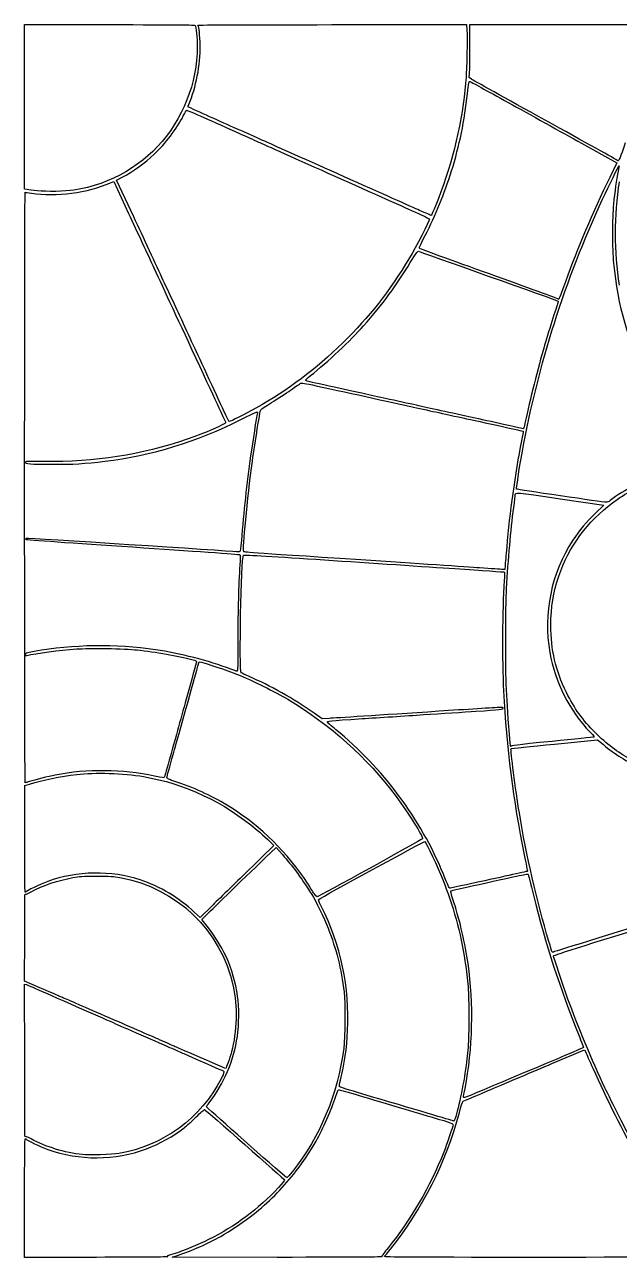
# Model space of a CAD drawing. Extents: x -1349 to 2651, y -893 to 1107.
# Drawn here: x -1349 to -384, y -893 to 1107 of the extents above; entities that cross this region are included whole.
import ezdxf

# ---------------------------------------------------------------- set-up
doc = ezdxf.new("R2010")
doc.units = 0
doc.layers.add('Calque_1', color=7, linetype='CONTINUOUS')

msp = doc.modelspace()

# ---------------------------------------------------------------- linework, layer by layer
at = {"layer": 'Calque_1', "color": 7}
for p, q in [((-1348.57136, 973.989852), (-1348.57136, 1107.42858)), ((-1348.57136, 1107.42858), (-1210.69376, 1107.42858)), ((-850.41112, 1107.413268), (-631.750896, 1107.428548)), ((-631.750896, 1107.428548), (-631.022616, 1098.685692)), ((-626.07136, 1071.678772), (-626.07136, 1107.428964)), ((-626.07136, 1107.428964), (-449.1932, 1107.428772)), ((-449.1932, 1107.428772), (-272.315056, 1107.42858)), ((-627.549088, 1021.44222), (-626.810232, 1028.685404)), ((-623.810232, 1019.035612), (-627.549088, 1021.44222)), ((-1348.57136, 840.55113), (-1348.57136, 973.989852)), ((-444.905136, 915.08735), (-387.73892, 883.38706)), ((-387.73892, 883.38706), (-399.257536, 859.65782)), ((-387.12136, 887.30318), (-387.12136, 887.30318)), ((-1344.32136, 839.9175), (-1348.57136, 840.55113)), ((-1209.27992, 850.79391), (-1204.02776, 853.11666)), ((-1204.02776, 853.11666), (-1179.83728, 801.02262)), ((-1199.29376, 854.90919), (-1190.18256, 859.77698)), ((-1171.6176, 795.41889), (-1199.29376, 854.90919)), ((-1328.07136, 837.90856), (-1328.07136, 837.90856)), ((-708.07136, 806.158388), (-708.07136, 806.15842)), ((-482.664776, 662.023068), (-482.664776, 662.023068)), ((-1022.06344, 473.67858), (-1022.06344, 473.67858)), ((-566.07136, 457.544828), (-566.07136, 457.544828)), ((-1348.57136, 356.42858), (-1348.57136, 356.42858)), ((-479.399928, 342.941724), (-479.399928, 342.941724)), ((-479.810712, 338.350868), (-408.795168, 328.067548)), ((-408.795168, 328.067548), (-422.261712, 315.062748)), ((-610.57136, 226.030388), (-610.57136, 226.030388)), ((-569.730552, 223.42858), (-573.400952, 223.55434)), ((-569.162808, 229.67858), (-569.730552, 223.42858)), ((-1067.44056, 66.776476), (-1065.4284, 73.62438)), ((-1065.4284, 73.62438), (-1061.78488, 72.94078)), ((-866.07136, -18.738636), (-879.03304, -9.592556)), ((-854.57136, -18.117036), (-866.07136, -18.738636)), ((-560.85452, -58.538556), (-560.85452, -58.538556)), ((-489.21544, -59.772956), (-419.359528, -52.726716)), ((-419.359528, -52.726716), (-409.71544, -60.741356)), ((-1348.32688, -214.563196), (-1348.07136, -127.157596)), ((-1348.07136, -127.157596), (-1340.57136, -124.785356)), ((-957.63488, -243.785996), (-940.76352, -227.500636)), ((-940.76352, -227.500636), (-930.47256, -239.085996)), ((-661.516736, -289.321436), (-661.516744, -289.321436)), ((-878.84808, -302.321436), (-878.84808, -302.321436)), ((-1064.07136, -341.408636), (-1073.54816, -332.376716)), ((-1073.54816, -332.376716), (-1073.54816, -332.376716)), ((-1045.07136, -322.722716), (-1064.07136, -341.408636)), ((-1060.90904, -344.465916), (-1054.49016, -337.919916)), ((-1058.2152, -347.768716), (-1060.90904, -344.465916)), ((-1348.57136, -444.328716), (-1348.49216, -373.199996)), ((-493.04176, -396.390396), (-493.04176, -396.390396)), ((-1348.4924, -573.713036), (-1348.5716, -449.354636)), ((-1348.5716, -449.354636), (-1346.3, -449.924716)), ((-1323.82136, -455.089836), (-1348.57136, -444.328716)), ((-493.07136, -578.210316), (-440.07136, -555.797036)), ((-440.07136, -555.797036), (-438.205696, -559.934236)), ((-1025.61776, -585.054956), (-1025.618, -585.054956)), ((-636.567488, -632.437996), (-636.567488, -632.437996)), ((-654.07136, -671.060956), (-654.07136, -671.060956)), ((-1255.0716, -725.916636), (-1255.07136, -725.916636)), ((-927.24856, -760.343436), (-927.24856, -760.343436)), ((-1348.57136, -892.571356), (-1348.57136, -795.571356)), ((-1348.57136, -795.571356), (-1348.57136, -795.571436)), ((-1231.82136, -892.556156), (-1348.57136, -892.571356)), ((-1109.07136, -892.529996), (-1100.36432, -889.581196)), ((-938.85272, -892.550796), (-1109.07136, -892.529996)), ((-1100.36432, -889.581196), (-1100.36432, -889.581436)), ((-764.82136, -890.820556), (-764.82136, -890.820556))]:
    msp.add_line(p, q, dxfattribs=at)
for points in [[(-1210.69376, 1107.42858), (-1098.46368, 1107.42858), (-1072.61464, 1107.18566), (-1071.7324, 1106.122676)], [(-1071.7324, 1106.122676), (-1071.13632, 1105.404428), (-1070.1816, 1099.891924), (-1069.6108, 1093.872676)], [(-1067.66696, 1106.50882), (-1068.48904, 1107.029268), (-978.40136, 1107.404308), (-850.41112, 1107.413268)], [(-1063.97576, 1079.42858), (-1064.80024, 1097.558068), (-1065.8648, 1105.367868), (-1067.66696, 1106.50882)], [(-1069.6108, 1093.872676), (-1064.00608, 1034.768116), (-1081.45688, 975.3209), (-1118.898, 925.97282)], [(-631.022616, 1098.685692), (-630.138648, 1088.073772), (-631.176256, 1033.24482), (-632.484672, 1021.428548)], [(-1080.17008, 983.484252), (-1068.88992, 1011.48914), (-1062.5848, 1048.844484), (-1063.97576, 1079.42858)], [(-626.810232, 1028.685404), (-626.403848, 1032.669148), (-626.07136, 1052.016164), (-626.07136, 1071.678772)], [(-632.484672, 1021.428548), (-633.002328, 1016.753548), (-633.933872, 1007.528548), (-634.55476, 1000.928548)], [(-634.55476, 1000.928548), (-640.146392, 941.489756), (-657.91792, 871.263358), (-681.737936, 814.478348)], [(-630.10668, 995.92858), (-628.326336, 1012.905276), (-627.883392, 1015.42858), (-626.683576, 1015.42858)], [(-626.683576, 1015.42858), (-626.216256, 1015.42858), (-597.987328, 999.984372), (-563.952632, 981.108108)], [(-504.07136, 952.403396), (-567.87136, 987.727476), (-621.753848, 1017.71198), (-623.810232, 1019.035612)], [(-1082.65184, 973.42858), (-1084.06744, 973.42858), (-1083.82536, 974.409372), (-1080.17008, 983.484252)], [(-655.966376, 870.30619), (-643.240608, 910.69897), (-634.687288, 952.249652), (-630.10668, 995.92858)], [(-563.952632, 981.108108), (-529.917928, 962.231852), (-476.34656, 932.522508), (-444.905136, 915.08735)], [(-1091.16232, 959.357252), (-1088.58552, 964.346484), (-1086.13648, 968.42858), (-1085.72008, 968.42858)], [(-1085.72008, 968.42858), (-1084.00032, 968.42858), (-1042.4076, 950.221684), (-1000.07136, 930.93646)], [(-1069.90184, 967.8255), (-1076.40864, 970.907188), (-1082.14616, 973.42858), (-1082.65184, 973.42858)], [(-997.67576, 935.457748), (-1004.46736, 938.15242), (-1056.20056, 961.336356), (-1069.90184, 967.8255)], [(-1138.54184, 897.11672), (-1120.76424, 913.7946), (-1101.88616, 938.593964), (-1091.16232, 959.357252)], [(-387.12136, 887.30318), (-387.643856, 887.784209), (-440.27136, 917.07931), (-504.07136, 952.403396)], [(-1118.898, 925.97282), (-1153.3304, 880.59039), (-1209.58184, 847.88387), (-1268.57136, 838.94762)], [(-1000.07136, 930.93646), (-991.27136, 926.927852), (-977.32136, 920.6407), (-969.07136, 916.96503)], [(-984.57136, 929.68354), (-989.24632, 931.85458), (-995.14336, 934.45298), (-997.67576, 935.457748)], [(-954.57136, 916.14936), (-966.39632, 921.42212), (-979.89632, 927.5125), (-984.57136, 929.68354)], [(-969.07136, 916.96503), (-960.82136, 913.28936), (-905.24632, 888.44228), (-845.57136, 861.74932)], [(-830.07136, 860.58643), (-886.72136, 885.87328), (-942.74632, 910.8766), (-954.57136, 916.14936)], [(-374.523576, 915.42858), (-378.369056, 902.04621), (-384.488032, 886.42858), (-385.88576, 886.42858)], [(-1190.18256, 859.77698), (-1173.21552, 868.84188), (-1153.43664, 883.14334), (-1138.54184, 897.11672)], [(-385.88576, 886.42858), (-386.04284, 886.42858), (-386.598856, 886.822149), (-387.12136, 887.30318)], [(-845.57136, 861.74932), (-785.89636, 835.05635), (-726.837128, 808.65183), (-714.328616, 803.07261)], [(-708.07136, 806.15842), (-718.52136, 810.80697), (-773.42136, 835.29958), (-830.07136, 860.58643)], [(-698.916112, 765.10669), (-681.40496, 799.28644), (-667.986656, 832.15275), (-655.966376, 870.30619)], [(-410.822248, 824.42858), (-400.858472, 845.90407), (-384.82084, 878.42858), (-384.1952, 878.42858)], [(-385.619832, 869.67858), (-388.39168, 856.12654), (-391.314216, 835.63693), (-393.215168, 816.42858)], [(-384.1952, 878.42858), (-383.994432, 878.42858), (-384.63552, 874.49108), (-385.619832, 869.67858)], [(-1337.57136, 833.91171), (-1297.75416, 827.70442), (-1246.12768, 834.49808), (-1209.27992, 850.79391)], [(-399.257536, 859.65782), (-427.88612, 800.680769), (-451.405256, 745.334132), (-471.17024, 690.42858)], [(-383.516232, 684.67774), (-392.062176, 738.355236), (-392.050608, 798.57968), (-383.483992, 852.380249)], [(-1348.57136, 356.42858), (-1348.57136, 619.87858), (-1348.23384, 835.42051), (-1347.82136, 835.41064)], [(-1347.82136, 835.41064), (-1347.40888, 835.40064), (-1342.79632, 834.72626), (-1337.57136, 833.91171)], [(-1328.07136, 837.90856), (-1334.67136, 838.66498), (-1341.98384, 839.569), (-1344.32136, 839.9175)], [(-1268.57136, 838.94762), (-1283.24592, 836.72459), (-1313.17968, 836.20185), (-1328.07136, 837.90856)], [(-540.943288, 415.42858), (-515.512936, 555.406212), (-471.603656, 693.423052), (-410.822248, 824.42858)], [(-1179.83728, 801.02262), (-1166.53248, 772.3709), (-1148.156, 732.72858), (-1139.00064, 712.92858)], [(-714.328616, 803.07261), (-701.820112, 797.49339), (-691.582608, 792.50302), (-691.578616, 791.9829)], [(-688.854888, 797.867317), (-688.973952, 797.778817), (-697.62136, 801.509848), (-708.07136, 806.158388)], [(-681.737936, 814.478348), (-685.5332, 805.430748), (-688.735832, 797.955778), (-688.854888, 797.867317)], [(-393.215168, 816.42858), (-395.596368, 792.36734), (-395.596368, 744.48982), (-393.215168, 720.42858)], [(-1123.62256, 692.42858), (-1134.798, 716.35358), (-1156.39576, 762.69922), (-1171.6176, 795.41889)], [(-691.578616, 791.9829), (-691.558936, 789.421509), (-714.731792, 744.752108), (-724.288872, 728.92858)], [(-707.405432, 744.057908), (-708.905368, 745.162548), (-708.059512, 747.259812), (-698.916112, 765.10669)], [(-594.405432, 702.944044), (-655.639168, 724.881892), (-706.489168, 743.383132), (-707.405432, 744.057908)], [(-724.288872, 728.92858), (-757.92756, 673.23346), (-788.572456, 634.220292), (-832.7068, 590.904708)], [(-798.710296, 618.835548), (-768.193368, 653.42818), (-744.952112, 684.896348), (-722.9388, 721.42858)], [(-722.9388, 721.42858), (-713.963576, 736.323412), (-711.39916, 739.885548), (-709.779432, 739.707756)], [(-709.779432, 739.707756), (-708.295792, 739.544908), (-484.338984, 659.805252), (-482.81068, 658.8957)], [(-393.215168, 720.42858), (-386.424408, 651.810412), (-369.46892, 592.257908), (-339.831056, 532.92858)], [(-1139.00064, 712.92858), (-1122.37224, 676.966804), (-1098.49256, 625.606508), (-1065.0744, 553.92858)], [(-482.664776, 662.023068), (-482.8884, 662.591764), (-533.171688, 681.006204), (-594.405432, 702.944044)], [(-1090.80832, 621.92858), (-1097.6808, 636.77858), (-1112.4472, 668.50358), (-1123.62256, 692.42858)], [(-471.17024, 690.42858), (-480.666592, 664.048484), (-482.083928, 660.545908), (-482.664776, 662.023068)], [(-484.112592, 654.334572), (-487.555576, 644.626428), (-501.801192, 598.58666), (-507.534216, 578.639252)], [(-482.81068, 658.8957), (-482.667312, 658.810396), (-483.253168, 656.75786), (-484.112592, 654.334572)], [(-1072.06376, 581.42858), (-1075.5008, 588.85358), (-1083.93592, 607.07858), (-1090.80832, 621.92858)], [(-884.85536, 538.0001), (-857.49224, 559.644452), (-819.368, 595.418892), (-798.710296, 618.835548)], [(-1022.06344, 473.67858), (-1027.1908, 484.673508), (-1061.74384, 559.134956), (-1072.06376, 581.42858)], [(-832.7068, 590.904708), (-875.98504, 548.42934), (-921.3832, 514.35206), (-973.57136, 485.167412)], [(-507.534216, 578.639252), (-517.618328, 543.552748), (-531.561688, 487.15282), (-537.562088, 457.17858)], [(-1065.0744, 553.92858), (-1030.34168, 479.43102), (-1022.6968, 462.91238), (-1022.38616, 461.68994)], [(-917.07136, 514.499316), (-909.37136, 519.979748), (-902.11632, 524.951892), (-900.94904, 525.548508)], [(-900.94904, 525.548508), (-899.27392, 526.404668), (-893.90032, 525.562508), (-875.44904, 521.551876)], [(-892.68304, 530.140276), (-893.25816, 530.715412), (-890.26432, 533.72158), (-884.85536, 538.0001)], [(-763.07136, 500.910836), (-877.9808, 526.010452), (-891.63176, 529.088948), (-892.68304, 530.140276)], [(-875.44904, 521.551876), (-842.16032, 514.316236), (-745.739512, 493.187372), (-722.07136, 487.941972)], [(-947.90656, 494.25682), (-938.6472, 499.909756), (-924.77136, 509.018876), (-917.07136, 514.499316)], [(-713.07136, 489.943572), (-724.07136, 492.371484), (-746.57136, 497.306748), (-763.07136, 500.910836)], [(-973.57136, 485.167412), (-991.80624, 474.970124), (-1014.6376, 463.42858), (-1016.57496, 463.42858)], [(-997.7396, 466.64034), (-971.50416, 479.895956), (-970.43088, 480.339156), (-970.98472, 477.689236)], [(-978.98576, 399.42858), (-974.71376, 430.62462), (-966.66664, 480.372924), (-965.55584, 482.453668)], [(-965.55584, 482.453668), (-965.10808, 483.29246), (-957.16592, 488.603876), (-947.90656, 494.25682)], [(-722.07136, 487.941972), (-711.07136, 485.504116), (-692.84636, 481.490596), (-681.57136, 479.023052)], [(-617.57136, 468.97742), (-659.270048, 478.106948), (-691.818312, 485.25262), (-713.07136, 489.943572)], [(-1218.57136, 398.985964), (-1143.51384, 408.03658), (-1067.84768, 431.217788), (-997.7396, 466.64034)], [(-1022.38616, 461.68994), (-1021.79808, 459.37606), (-1056.21176, 444.603428), (-1084.9304, 434.841788)], [(-1016.57496, 463.42858), (-1016.96472, 463.42858), (-1019.43456, 468.041084), (-1022.06344, 473.67858)], [(-970.98472, 477.689236), (-972.5384, 470.255276), (-978.86592, 430.165788), (-981.99536, 407.92858)], [(-681.57136, 479.023052), (-670.29636, 476.555492), (-647.79636, 471.623636), (-631.57136, 468.063372)], [(-631.57136, 468.063372), (-615.34636, 464.503108), (-588.12136, 458.549132), (-571.07136, 454.8323)], [(-566.07136, 457.544828), (-580.37136, 460.762124), (-603.54636, 465.90678), (-617.57136, 468.97742)], [(-571.07136, 454.8323), (-554.02136, 451.115476), (-539.932728, 447.977988), (-539.763296, 447.860116)], [(-539.392256, 451.5619), (-539.76576, 451.63518), (-551.77136, 454.327548), (-566.07136, 457.544828)], [(-539.763296, 447.860116), (-539.593872, 447.742236), (-540.810624, 440.734428), (-542.467176, 432.287188)], [(-537.562088, 457.17858), (-538.195184, 454.016084), (-539.018752, 451.488572), (-539.392256, 451.5619)], [(-1084.9304, 434.841788), (-1160.108, 409.288492), (-1234.86616, 397.60154), (-1316.82136, 398.59026)], [(-542.467176, 432.287188), (-552.998096, 378.58738), (-561.816656, 315.473444), (-566.549912, 259.92858)], [(-981.99536, 407.92858), (-988.28128, 363.263092), (-993.32016, 316.97022), (-996.94632, 270.570564)], [(-550.348488, 353.87238), (-551.13912, 354.663012), (-546.675992, 383.873788), (-540.943288, 415.42858)], [(-1316.82136, 398.59026), (-1345.1476, 398.931988), (-1347.57136, 398.828276), (-1347.57136, 397.2745)], [(-1347.57136, 397.2745), (-1347.57136, 394.81806), (-1340.4396, 394.312156), (-1303.07136, 394.117828)], [(-1303.07136, 394.117828), (-1270.92776, 393.950668), (-1250.63336, 395.119852), (-1218.57136, 398.985964)], [(-993.00888, 252.496612), (-995.30608, 254.719044), (-987.26592, 338.9621), (-978.98576, 399.42858)], [(-310.57136, 377.420788), (-341.16676, 369.63818), (-376.618672, 352.696052), (-398.715256, 335.297708)], [(-1347.7016, -122.571436), (-1348.19336, -122.571436), (-1348.57136, 85.593084), (-1348.57136, 356.42858)], [(-555.0294, 324.093372), (-553.67748, 334.633996), (-552.564472, 343.858996), (-552.556048, 344.593372)], [(-552.556048, 344.593372), (-552.506128, 348.94426), (-553.639016, 349.041476), (-479.810712, 338.350868)], [(-479.399928, 342.941724), (-518.080648, 348.612588), (-550.007496, 353.531388), (-550.348488, 353.87238)], [(-405.715256, 332.529812), (-407.56112, 332.585492), (-440.719216, 337.270844), (-479.399928, 342.941724)], [(-394.822032, 331.63158), (-385.479168, 338.595716), (-370.254008, 348.43422), (-368.838912, 348.421892)], [(-566.761336, 191.92858), (-563.8886, 241.45982), (-559.979152, 285.50126), (-555.0294, 324.093372)], [(-481.939232, 212.745812), (-465.825472, 259.93414), (-435.512768, 301.30082), (-394.822032, 331.63158)], [(-398.715256, 335.297708), (-401.200432, 333.340948), (-403.426392, 332.460772), (-405.715256, 332.529812)], [(-422.261712, 315.062748), (-437.370856, 300.47166), (-448.480288, 287.183572), (-459.159832, 270.92858)], [(-1346.26528, 273.99254), (-1347.30728, 273.592692), (-1347.55744, 273.014644), (-1346.95096, 272.40814)], [(-1346.95096, 272.40814), (-1346.42576, 271.882956), (-1268.18896, 266.27622), (-1173.09152, 259.948708)], [(-1005.04896, 251.998676), (-1016.90696, 253.38262), (-1344.8828, 274.523044), (-1346.26528, 273.99254)], [(-996.94632, 270.570564), (-997.91416, 258.18646), (-998.69312, 252.971364), (-999.66472, 252.370876)], [(-459.159832, 270.92858), (-494.169168, 217.641972), (-507.693536, 151.690508), (-496.46344, 89.01778)], [(-1173.09152, 259.948708), (-1077.994, 253.621204), (-999.81112, 248.068356), (-999.35184, 247.609068)], [(-999.66472, 252.370876), (-1000.41376, 251.907972), (-1002.83664, 251.740476), (-1005.04896, 251.998676)], [(-997.32136, 55.72438), (-1000.85688, 58.408884), (-997.24216, 243.158188), (-993.58208, 246.817852)], [(-999.35184, 247.609068), (-998.89256, 247.149788), (-998.96808, 239.60878), (-999.5196, 230.851292)], [(-803.07136, 238.90294), (-995.88768, 251.663084), (-991.84848, 251.374004), (-993.00888, 252.496612)], [(-993.58208, 246.817852), (-993.05104, 247.348884), (-939.206, 244.155148), (-861.8776, 239.006012)], [(-566.549912, 259.92858), (-567.674736, 246.72858), (-568.850552, 233.116084), (-569.162808, 229.67858)], [(-999.5196, 230.851292), (-1001.67264, 196.66434), (-1002.65792, 158.811268), (-1002.6736, 109.67858)], [(-861.8776, 239.006012), (-789.93416, 234.215452), (-694.918608, 227.885508), (-650.73192, 224.93946)], [(-610.57136, 226.030388), (-628.99636, 227.323052), (-715.62136, 233.1157), (-803.07136, 238.90294)], [(-650.73192, 224.93946), (-606.545216, 221.99342), (-570.258312, 219.43578), (-570.09432, 219.255804)], [(-573.400952, 223.55434), (-575.41968, 223.62354), (-592.14636, 224.737732), (-610.57136, 226.030388)], [(-570.644, 205.42858), (-573.754528, 155.899268), (-574.148088, 77.975684), (-571.548048, 26.428564)], [(-570.09432, 219.255804), (-569.930336, 219.075828), (-570.17772, 212.85358), (-570.644, 205.42858)], [(-494.822008, 132.92858), (-494.822008, 162.37134), (-490.95084, 186.35578), (-481.939232, 212.745812)], [(-568.037296, 107.42858), (-568.037296, 145.9457), (-567.54768, 178.370548), (-566.761336, 191.92858)], [(-469.627648, 23.928564), (-487.15244, 59.65878), (-494.822008, 92.84018), (-494.822008, 132.92858)], [(-1136.07136, 93.32298), (-1200.73576, 102.761684), (-1270.7444, 101.69978), (-1333.07136, 90.33498)], [(-1002.6736, 109.67858), (-1002.6872, 67.236484), (-1002.9228, 58.42858), (-1004.04488, 58.42858)], [(-560.85452, -58.538556), (-567.374672, 21.977764), (-568.037296, 37.288804), (-568.037296, 107.42858)], [(-1333.07136, 90.33498), (-1347.34448, 87.73238), (-1347.57136, 87.652876), (-1347.57136, 85.25278)], [(-1347.57136, 85.25278), (-1347.57136, 83.527076), (-1347.14784, 83.318076), (-1344.82992, 83.89978)], [(-1344.82992, 83.89978), (-1331.05184, 87.357876), (-1291.06368, 92.65698), (-1264.66568, 94.522876)], [(-1264.66568, 94.522876), (-1243.00824, 96.053676), (-1186.19952, 95.153876), (-1166.07136, 92.961276)], [(-1166.07136, 92.961276), (-1136.37072, 89.725876), (-1098.84984, 83.109676), (-1077.4384, 77.33218)], [(-1014.2356, 61.79478), (-1049.86616, 75.369076), (-1097.47648, 87.689484), (-1136.07136, 93.32298)], [(-496.46344, 89.01778), (-487.656112, 39.866084), (-464.512352, -6.015996), (-431.2224, -40.321436)], [(-1069.83952, 73.044476), (-1070.08704, 71.88078), (-1077.58528, 44.82858), (-1086.50232, 12.928564)], [(-1083.49736, 9.428564), (-1075.77288, 37.203604), (-1068.54728, 63.010084), (-1067.44056, 66.776476)], [(-1077.4384, 77.33218), (-1070.2484, 75.39218), (-1069.43752, 74.93458), (-1069.83952, 73.044476)], [(-1061.78488, 72.94078), (-1055.28616, 71.721676), (-1020.51696, 59.908476), (-1003.07136, 52.99238)], [(-1004.04488, 58.42858), (-1004.79008, 58.42858), (-1009.37592, 59.94338), (-1014.2356, 61.79478)], [(-1003.07136, 52.99238), (-981.69064, 44.51618), (-940.578, 24.284004), (-921.57136, 12.884884)], [(-984.57136, 49.88418), (-990.89632, 52.574284), (-996.63384, 55.202276), (-997.32136, 55.72438)], [(-879.03304, -9.592556), (-912.01312, 13.679204), (-950.67952, 35.469844), (-984.57136, 49.88418)], [(-571.548048, 26.428564), (-566.85988, -66.516716), (-556.401888, -149.543196), (-538.05668, -239.461116)], [(-422.59692, -41.597036), (-443.15108, -21.042796), (-457.107472, -1.598156), (-469.627648, 23.928564)], [(-1086.50232, 12.928564), (-1095.41936, -18.971436), (-1106.9576, -60.301596), (-1112.1428, -78.916236)], [(-1107.6064, -76.571436), (-1102.07096, -57.046396), (-1091.22192, -18.346396), (-1083.49736, 9.428564)], [(-921.57136, 12.884884), (-852.17416, -28.735596), (-794.183608, -80.861196), (-745.842536, -145.071436)], [(-857.3812, -24.102156), (-857.8052, -22.199436), (-856.57136, -22.077356), (-801.07136, -18.533356)], [(-676.57136, -6.596796), (-773.711024, -12.991116), (-844.49936, -17.572556), (-854.57136, -18.117036)], [(-801.07136, -18.533356), (-774.67136, -16.847516), (-729.89636, -13.942156), (-701.57136, -12.076796)], [(-701.57136, -12.076796), (-673.24636, -10.211516), (-634.99636, -7.742236), (-616.57136, -6.589436)], [(-577.57136, -0.332316), (-584.259048, -0.649596), (-635.024312, -3.861916), (-676.57136, -6.596796)], [(-616.57136, -6.589436), (-576.270432, -4.067996), (-572.07136, -3.594396), (-572.07136, -1.571436)], [(-572.07136, -1.571436), (-572.07136, -0.388316), (-573.233168, -0.126556), (-577.57136, -0.332316)], [(-844.07136, -36.101356), (-851.22136, -30.266396), (-857.2108, -24.866716), (-857.3812, -24.102156)], [(-669.106176, -271.071436), (-706.089424, -181.127196), (-767.625088, -98.487756), (-844.07136, -36.101356)], [(-559.568112, -64.062156), (-559.98312, -65.245196), (-560.486416, -63.084156), (-560.85452, -58.538556)], [(-492.978872, -55.404236), (-554.08688, -61.629756), (-558.936032, -62.260236), (-559.568112, -64.062156)], [(-559.46984, -67.177036), (-559.250672, -66.980236), (-527.6362, -63.648316), (-489.21544, -59.772956)], [(-425.143976, -48.630636), (-426.20404, -48.663436), (-456.729736, -51.711356), (-492.978872, -55.404236)], [(-431.2224, -40.321436), (-425.237496, -46.488956), (-423.70312, -48.586316), (-425.143976, -48.630636)], [(-366.57136, -83.985436), (-385.8442, -73.662956), (-405.099016, -59.094956), (-422.59692, -41.597036)], [(-1112.1428, -78.916236), (-1117.32808, -97.530956), (-1121.84904, -113.211596), (-1122.18936, -113.762316)], [(-1117.87104, -114.040316), (-1117.76088, -112.957436), (-1113.14176, -96.096396), (-1107.6064, -76.571436)], [(-545.973432, -171.571436), (-551.952136, -135.135916), (-560.606088, -68.197836), (-559.46984, -67.177036)], [(-409.71544, -60.741356), (-391.798088, -75.631196), (-370.177432, -89.059436), (-349.70272, -98.013996)], [(-1340.57136, -124.785356), (-1319.54368, -118.134156), (-1290.3372, -112.106716), (-1264.07136, -108.997756)], [(-1299.07136, -110.158236), (-1309.8832, -112.292156), (-1332.61448, -117.978796), (-1340.4516, -120.510396)], [(-1138.07136, -111.654796), (-1189.39504, -100.583596), (-1247.80816, -100.040636), (-1299.07136, -110.158236)], [(-1264.07136, -108.997756), (-1234.85632, -105.539836), (-1188.84368, -107.057596), (-1155.57136, -112.576956)], [(-1155.57136, -112.576956), (-1089.37312, -123.557996), (-1025.1392, -153.819836), (-971.13832, -199.466716)], [(-1122.18936, -113.762316), (-1122.87288, -114.868316), (-1123.65608, -114.764316), (-1138.07136, -111.654796)], [(-1101.57136, -121.628796), (-1115.75376, -116.798636), (-1118.0432, -115.732716), (-1117.87104, -114.040316)], [(-1340.4516, -120.510396), (-1343.9608, -121.643996), (-1347.22328, -122.571436), (-1347.7016, -122.571436)], [(-1014.07136, -162.926156), (-1043.71992, -144.414796), (-1067.18368, -133.340716), (-1101.57136, -121.628796)], [(-745.842536, -145.071436), (-725.864792, -171.607356), (-701.487808, -210.630156), (-703.196616, -213.339116)], [(-889.92552, -285.339356), (-920.99296, -237.109036), (-965.42024, -193.301836), (-1014.07136, -162.926156)], [(-497.99048, -380.071436), (-517.8356, -313.746636), (-534.590312, -240.942556), (-545.973432, -171.571436)], [(-971.13832, -199.466716), (-960.98624, -208.048236), (-944.57136, -223.477516), (-944.57136, -224.438556)], [(-1347.32688, -300.299916), (-1348.3368, -301.642316), (-1348.5324, -284.868556), (-1348.32688, -214.563196)], [(-703.196616, -213.339116), (-704.260192, -215.025196), (-872.03824, -307.571436), (-874.03144, -307.571436)], [(-870.77416, -311.351196), (-866.676, -307.874236), (-700.537288, -217.474396), (-699.4642, -218.137596)], [(-699.4642, -218.137596), (-697.61724, -219.279116), (-677.449696, -261.428316), (-670.618456, -278.423836)], [(-944.57136, -224.438556), (-944.57136, -224.790396), (-962.90888, -242.843996), (-985.32136, -264.557596)], [(-930.47256, -239.085996), (-913.518, -258.173196), (-902.40432, -273.277596), (-882.65672, -304.071436)], [(-538.05668, -239.461116), (-535.080976, -254.046316), (-532.741952, -266.074796), (-532.85884, -266.191116)], [(-1054.49016, -337.919916), (-1048.6444, -331.958316), (-999.85552, -284.540316), (-957.63488, -243.785996)], [(-1338.24056, -299.629596), (-1318.77216, -289.173036), (-1294.08064, -280.720956), (-1270.32696, -276.382316)], [(-1161.07136, -280.088156), (-1208.0152, -264.563116), (-1263.78552, -265.565196), (-1311.07136, -282.783516)], [(-1270.32696, -276.382316), (-1259.69216, -274.439836), (-1254.63208, -274.141596), (-1232.07112, -274.127596)], [(-1232.07112, -274.127596), (-1209.42128, -274.113996), (-1204.5012, -274.399436), (-1193.8876, -276.345356)], [(-1193.8876, -276.345356), (-1101.64816, -293.257196), (-1030.20816, -361.787516), (-1010.17928, -452.571436)], [(-985.32136, -264.557596), (-1007.73384, -286.271196), (-1034.62136, -312.445516), (-1045.07136, -322.722716)], [(-670.618456, -278.423836), (-653.64168, -320.660556), (-641.044552, -366.698796), (-634.186312, -411.571436)], [(-661.516744, -289.321436), (-662.524848, -286.983916), (-665.940088, -278.771436), (-669.106176, -271.071436)], [(-563.07136, -272.934636), (-579.57136, -276.527196), (-607.597248, -282.640236), (-625.351128, -286.519036)], [(-611.441712, -287.507036), (-542.97048, -272.458156), (-532.547, -270.262396), (-532.030208, -270.779196)], [(-532.85884, -266.191116), (-532.975728, -266.307436), (-546.57136, -269.341996), (-563.07136, -272.934636)], [(-532.030208, -270.779196), (-531.76928, -271.040156), (-527.74624, -286.512636), (-523.090128, -305.162556)], [(-55.92106, -262.254556), (-56.07206, -262.405436), (-481.085928, -394.265836), (-490.826288, -397.183596)], [(-1347.91168, -303.313036), (-1347.5652, -304.170636), (-1344.5744, -303.031516), (-1338.24056, -299.629596)], [(-1311.07136, -282.783516), (-1323.93664, -287.468156), (-1345.51728, -297.894636), (-1347.32688, -300.299916)], [(-1073.54816, -332.376716), (-1097.3188, -309.722396), (-1129.37728, -290.569836), (-1161.07136, -280.088156)], [(-878.84808, -302.321436), (-880.78424, -299.433916), (-885.76904, -291.791996), (-889.92552, -285.339356)], [(-658.65736, -293.571436), (-659.221912, -293.571436), (-660.508632, -291.658956), (-661.516736, -289.321436)], [(-625.351128, -286.519036), (-643.105, -290.397836), (-658.0928, -293.571436), (-658.65736, -293.571436)], [(-652.144456, -316.600796), (-655.319456, -306.691516), (-657.668528, -298.335196), (-657.364616, -298.031356)], [(-657.364616, -298.031356), (-657.060712, -297.727436), (-636.3954, -292.991516), (-611.441712, -287.507036)], [(-1348.49216, -373.199996), (-1348.44896, -334.079356), (-1348.18752, -302.630156), (-1347.91168, -303.313036)], [(-882.65672, -304.071436), (-876.61984, -313.485196), (-862.78768, -342.065036), (-856.27968, -358.571436)], [(-874.03144, -307.571436), (-874.74448, -307.571436), (-876.91192, -305.208956), (-878.84808, -302.321436)], [(-867.42872, -322.855596), (-872.11336, -313.520556), (-872.35432, -312.691916), (-870.77416, -311.351196)], [(-629.105216, -416.071436), (-633.760888, -384.120156), (-642.239152, -347.515756), (-652.144456, -316.600796)], [(-523.090128, -305.162556), (-502.954336, -385.815756), (-480.374656, -455.521436), (-449.61104, -531.999836)], [(-824.58616, -524.495596), (-821.13216, -454.833036), (-835.76872, -385.945596), (-867.42872, -322.855596)], [(-490.567728, -403.460796), (-490.564528, -402.486396), (-425.67164, -381.971036), (-273.31776, -334.779596)], [(-1003.01168, -469.071436), (-1009.93912, -423.046236), (-1026.50328, -386.648716), (-1058.2152, -347.768716)], [(-856.27968, -358.571436), (-842.87704, -392.564796), (-835.1268, -423.659436), (-830.35816, -462.571436)], [(-493.04176, -396.390396), (-493.295072, -395.664956), (-495.521992, -388.321436), (-497.99048, -380.071436)], [(-490.826288, -397.183596), (-491.791488, -397.472716), (-492.788456, -397.115596), (-493.04176, -396.390396)], [(-634.186312, -411.571436), (-628.85468, -446.455436), (-628.072408, -458.099036), (-628.072408, -502.571436)], [(-634.1148, -618.568796), (-621.528072, -554.306796), (-619.704352, -480.588396), (-629.105216, -416.071436)], [(-467.09152, -473.571436), (-475.52988, -450.223436), (-490.572528, -405.299196), (-490.567728, -403.460796)], [(-1346.3, -449.924716), (-1344.11784, -450.472396), (-1328.20536, -457.414156), (-1245.0716, -494.084956)], [(-1293.07136, -468.584316), (-1296.37136, -467.080956), (-1310.20888, -461.008316), (-1323.82136, -455.089836)], [(-1010.17928, -452.571436), (-1003.07256, -484.783756), (-1004.21312, -526.649996), (-1013.08456, -559.214316)], [(-1285.57136, -471.817836), (-1286.39632, -471.542716), (-1289.77136, -470.087596), (-1293.07136, -468.584316)], [(-1218.07136, -501.050716), (-1254.37136, -485.247596), (-1284.74632, -472.092796), (-1285.57136, -471.817836)], [(-1003.44536, -534.133436), (-1000.72864, -516.082636), (-1000.52544, -485.589916), (-1003.01168, -469.071436)], [(-830.35816, -462.571436), (-828.30504, -479.324636), (-828.64096, -535.629916), (-830.89808, -553.071436)], [(-407.10652, -617.571436), (-427.706128, -573.752236), (-451.714992, -516.116556), (-467.09152, -473.571436)], [(-1245.0716, -494.084956), (-1224.1716, -503.303996), (-1203.24656, -512.522956), (-1198.5716, -514.571436)], [(-1132.57136, -538.252316), (-1143.29632, -533.594396), (-1181.77136, -516.853756), (-1218.07136, -501.050716)], [(-1198.5716, -514.571436), (-1193.89656, -516.619916), (-1173.18536, -525.727356), (-1152.54664, -534.810236)], [(-628.072408, -502.571436), (-628.072408, -547.053596), (-628.85704, -558.726156), (-634.189512, -593.571436)], [(-1152.54664, -534.810236), (-1131.90792, -543.893036), (-1111.65792, -552.680316), (-1107.54664, -554.337516)], [(-1106.07136, -550.059836), (-1109.92136, -548.223596), (-1121.84632, -542.910236), (-1132.57136, -538.252316)], [(-1049.20728, -641.633596), (-1025.79768, -611.796716), (-1009.30184, -573.045996), (-1003.44536, -534.133436)], [(-836.19136, -604.967036), (-829.69608, -579.140956), (-826.03792, -553.774556), (-824.58616, -524.495596)], [(-449.61104, -531.999836), (-445.202112, -542.960396), (-441.747808, -552.081196), (-441.934832, -552.268236)], [(-1107.54664, -554.337516), (-1103.43536, -555.994796), (-1095.5716, -559.481916), (-1090.0716, -562.086716)], [(-1088.07136, -557.880556), (-1094.12136, -555.415356), (-1102.22136, -551.895996), (-1106.07136, -550.059836)], [(-1025.618, -585.054956), (-1029.4916, -583.025356), (-1075.62608, -562.951516), (-1088.07136, -557.880556)], [(-1013.08456, -559.214316), (-1015.97792, -569.834636), (-1021.38552, -585.338716), (-1022.41928, -585.977596)], [(-830.89808, -553.071436), (-840.64104, -628.357596), (-868.71032, -695.797116), (-914.20624, -753.227996)], [(-441.934832, -552.268236), (-442.679016, -553.012396), (-632.222616, -632.864956), (-634.32136, -633.318396)], [(-438.205696, -559.934236), (-437.179576, -562.209756), (-432.060648, -573.746396), (-426.830288, -585.571436)], [(-1347.91192, -696.829836), (-1348.18776, -697.512716), (-1348.44896, -642.110156), (-1348.4924, -573.713036)], [(-1090.0716, -562.086716), (-1078.45152, -567.589996), (-1032.09328, -587.965916), (-1028.91192, -588.968396)], [(-591.07136, -619.631516), (-566.32136, -609.177196), (-522.22136, -590.537596), (-493.07136, -578.210316)], [(-1028.91192, -588.968396), (-1024.20736, -590.450716), (-1024.30184, -591.760956), (-1029.90912, -602.796716)], [(-1022.41928, -585.977596), (-1022.78208, -586.201836), (-1024.22136, -585.786636), (-1025.61776, -585.054956)], [(-634.189512, -593.571436), (-639.092216, -625.608396), (-649.852272, -671.767516), (-652.353504, -671.492556)], [(-426.830288, -585.571436), (-382.695648, -685.352716), (-323.406056, -789.776636), (-261.60676, -876.571436)], [(-1029.90912, -602.796716), (-1062.28088, -666.507356), (-1124.31424, -711.945436), (-1195.5716, -724.140796)], [(-837.78208, -615.760716), (-838.31272, -615.229996), (-837.662, -610.814636), (-836.19136, -604.967036)], [(-801.47776, -627.178316), (-820.95128, -621.392556), (-837.28824, -616.254636), (-837.78208, -615.760716)], [(-637.35604, -639.435836), (-636.649472, -638.997756), (-615.82136, -630.085836), (-591.07136, -619.631516)], [(-636.567488, -632.437996), (-636.565888, -631.686396), (-635.461648, -625.445196), (-634.1148, -618.568796)], [(-366.023368, -699.004316), (-369.137336, -694.251836), (-397.317208, -638.395116), (-407.10652, -617.571436)], [(-875.65872, -703.852396), (-864.0612, -683.299996), (-851.25504, -654.123916), (-843.82288, -631.321436)], [(-843.82288, -631.321436), (-841.64368, -624.635516), (-839.8044, -620.571436), (-838.95776, -620.571436)], [(-838.95776, -620.571436), (-837.70792, -620.571436), (-801.67592, -631.103596), (-742.57136, -648.745436)], [(-654.07136, -671.060956), (-654.994072, -670.735516), (-715.175776, -652.819516), (-801.47776, -627.178316)], [(-643.1356, -657.598556), (-640.663416, -648.047116), (-638.062616, -639.873916), (-637.35604, -639.435836)], [(-634.32136, -633.318396), (-635.7952, -633.636796), (-636.570032, -633.333596), (-636.567488, -632.437996)], [(-1070.41, -664.763916), (-1063.44624, -657.933916), (-1057.30528, -652.508956), (-1056.76352, -652.708556)], [(-1056.76352, -652.708556), (-1054.70528, -653.466636), (-927.29168, -765.763356), (-926.83208, -767.224236)], [(-1053.57136, -648.314716), (-1053.57136, -647.699436), (-1051.60752, -644.692956), (-1049.20728, -641.633596)], [(-927.24856, -760.343436), (-960.4168, -731.761036), (-1053.57136, -649.147356), (-1053.57136, -648.314716)], [(-754.995088, -879.070556), (-703.878512, -815.783756), (-663.266536, -735.375596), (-643.1356, -657.598556)], [(-742.57136, -648.745436), (-729.64636, -652.603356), (-705.57136, -659.772236), (-689.07136, -664.676316)], [(-1089.57136, -682.256956), (-1085.99632, -679.465836), (-1077.37376, -671.593996), (-1070.41, -664.763916)], [(-689.07136, -664.676316), (-654.018776, -675.094636), (-653.57136, -675.257516), (-653.57136, -677.598956)], [(-653.57136, -677.598956), (-653.57136, -679.809596), (-663.397048, -708.559116), (-668.770648, -722.071436)], [(-652.353504, -671.492556), (-652.748328, -671.449356), (-653.52136, -671.254796), (-654.07136, -671.060956)], [(-1348.57136, -795.571436), (-1348.57136, -700.840796), (-1348.52736, -698.615116), (-1346.70256, -700.440236)], [(-1338.2408, -700.513196), (-1344.57464, -697.111356), (-1347.56544, -695.972236), (-1347.91192, -696.829836)], [(-1151.01248, -716.603836), (-1130.12632, -708.775356), (-1106.92432, -695.804956), (-1089.57136, -682.256956)], [(-1346.70256, -700.440236), (-1344.00112, -703.141756), (-1323.88008, -712.696156), (-1311.07136, -717.359756)], [(-1255.07136, -725.916636), (-1283.27432, -722.813596), (-1314.45064, -713.291116), (-1338.2408, -700.513196)], [(-1311.07136, -717.359756), (-1260.26056, -735.859756), (-1201.64744, -735.582956), (-1151.01248, -716.603836)], [(-911.8876, -757.571436), (-902.36856, -745.720716), (-883.48208, -717.716556), (-875.65872, -703.852396)], [(-1195.5716, -724.140796), (-1204.83752, -725.726716), (-1245.71056, -726.946556), (-1255.0716, -725.916636)], [(-668.770648, -722.071436), (-691.043896, -778.079116), (-722.196368, -831.577436), (-759.028256, -877.071436)], [(-977.57136, -823.085756), (-953.62864, -803.944716), (-931.03672, -781.411036), (-911.8876, -757.571436)], [(-914.20624, -753.227996), (-918.19576, -758.264156), (-921.90808, -762.661516), (-922.45576, -762.999996)], [(-936.66192, -779.224236), (-969.87104, -814.566796), (-1007.0028, -842.263836), (-1050.0984, -863.837916)], [(-926.83208, -767.224236), (-926.63264, -767.858236), (-931.05608, -773.258236), (-936.66192, -779.224236)], [(-922.45576, -762.999996), (-923.00352, -763.338556), (-925.16024, -762.143036), (-927.24856, -760.343436)], [(-1030.29032, -858.483996), (-1017.04392, -851.009196), (-988.66184, -831.951996), (-977.57136, -823.085756)], [(-1100.36432, -889.581436), (-1078.13296, -882.052316), (-1049.68088, -869.425916), (-1030.29032, -858.483996)], [(-1050.0984, -863.837916), (-1066.01248, -871.804716), (-1092.41976, -882.636556), (-1106.57136, -887.002316)], [(-759.028256, -877.071436), (-764.816888, -884.221436), (-769.346288, -890.633916), (-769.093592, -891.321436)], [(-764.82136, -890.820556), (-763.858856, -889.857516), (-759.43704, -884.569996), (-754.995088, -879.070556)], [(-1116.54336, -891.609916), (-1115.62992, -892.187516), (-1159.3724, -892.546636), (-1231.82136, -892.556156)], [(-1106.57136, -887.002316), (-1118.93312, -890.815916), (-1118.27768, -890.513116), (-1116.54336, -891.609916)], [(-769.093592, -891.321436), (-768.727136, -892.318396), (-803.09256, -892.567196), (-938.85272, -892.550796)], [(-508.512336, -892.571436), (-754.331576, -892.571436), (-766.48836, -892.488396), (-764.82136, -890.820556)], [(-251.22396, -891.321436), (-250.608256, -892.320236), (-302.32076, -892.571436), (-508.512336, -892.571436)]]:
    msp.add_open_spline(points, degree=3, dxfattribs=at)

doc.saveas('drawing.dxf')
